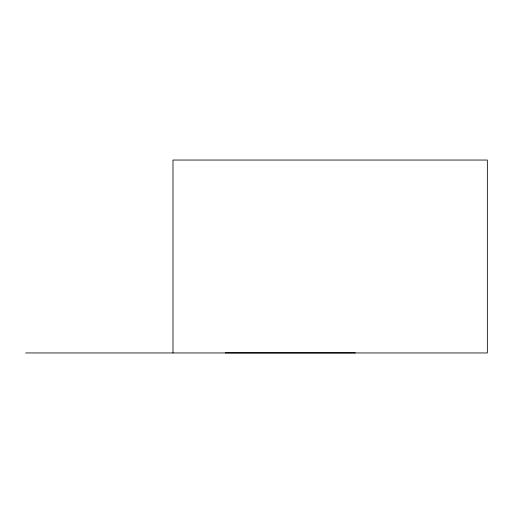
<?xml version="1.0" encoding="UTF-8"?>
<svg xmlns="http://www.w3.org/2000/svg" width="513" height="513" viewBox="0 0 513 513"><rect width="100%" height="100%" fill="white"/><g stroke="black" fill="none" stroke-linecap="round" stroke-linejoin="round"><path stroke-width="0.77" d="M225.239 352.873L355.368 352.873M25.65 352.95L487.35 352.95L487.35 160.043L172.99 160.043L172.99 352.95"/></g></svg>
